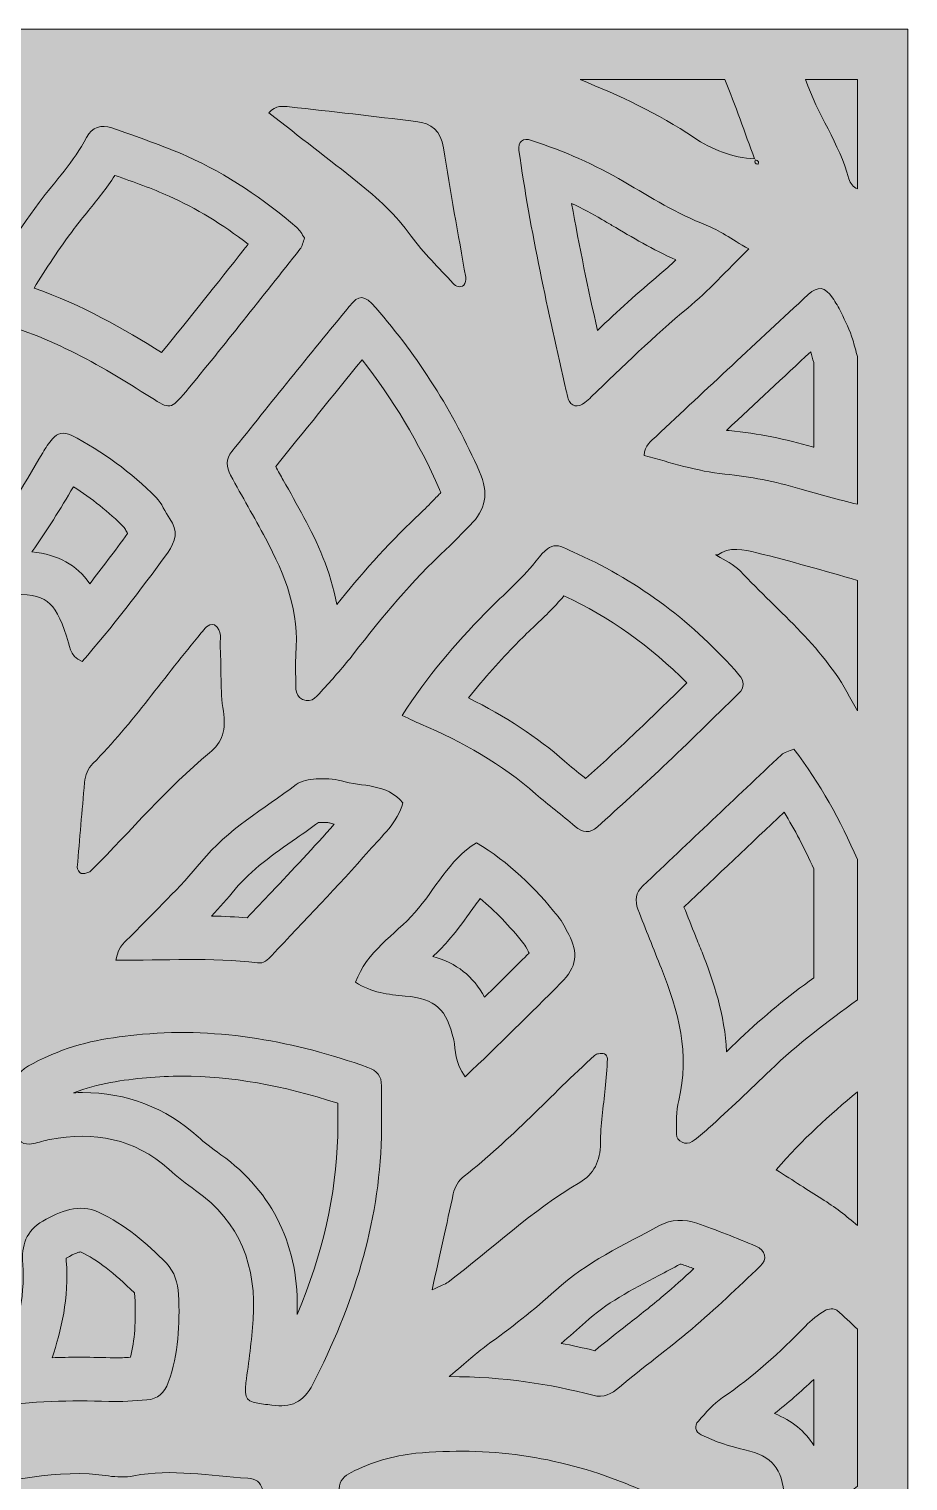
# Model space of a CAD drawing. Extents: x 140 to 2861, y -2860 to -140.
# Drawn here: x 2539 to 2861, y -671 to -140 of the extents above; entities that cross this region are included whole.
import ezdxf

# ---------------------------------------------------------------- set-up
doc = ezdxf.new("R2010")
doc.units = 0
doc.header["$MEASUREMENT"] = 0
doc.layers.add('Layer 1', color=7, linetype='Continuous')

# ---------------------------------------------------------------- blocks, each defined once
blk = doc.blocks.new('block 3')
at = {"layer": 'Layer 1', "lineweight": 0}
blk.add_lwpolyline([(140.32, -139.6), (140.32, -2859.85), (2860.58, -2859.85), (2860.58, -139.6), (140.32, -139.6)], dxfattribs=at)
for points, knots in [([(2590.07, -200.81), (2599.99, -205.22), (2609.52, -211), (2619, -218.38), (2618.52, -218.99), (2618.03, -219.6), (2617.55, -220.21), (2607.68, -232.67), (2597.5, -245.51), (2587.26, -258), (2573.53, -249.4), (2558.02, -240.5), (2540.59, -234.45), (2544.89, -227.32), (2549.76, -220.11), (2555.29, -212.67), (2556.91, -210.49), (2558.68, -208.31), (2560.55, -206), (2563.68, -202.15), (2567.09, -197.93), (2570.2, -193.17), (2577.13, -195.6), (2583.73, -197.99), (2590.07, -200.81)], [0, 0, 0, 0, 1, 1, 1, 2, 2, 2, 3, 3, 3, 4, 4, 4, 5, 5, 5, 6, 6, 6, 7, 7, 7, 8, 8, 8, 8]), ([(2769.73, -229.4), (2761.75, -236), (2754.19, -242.98), (2746.87, -249.94), (2743.55, -234.96), (2740.21, -219.24), (2737.41, -203.41), (2741.26, -205.25), (2744.97, -207.22), (2748.53, -209.31), (2749.75, -210.03), (2750.97, -210.75), (2752.2, -211.48), (2759.6, -215.87), (2767.2, -220.38), (2775.61, -224.13), (2773.65, -226.01), (2771.71, -227.77), (2769.73, -229.4)], [0, 0, 0, 0, 1, 1, 1, 2, 2, 2, 3, 3, 3, 4, 4, 4, 5, 5, 5, 6, 6, 6, 6]), ([(2794.12, -286.52), (2804.79, -276.55), (2815.01, -267.02), (2824.98, -257.76), (2825.35, -259.07), (2825.71, -260.39), (2826.08, -261.7), (2826.08, -261.7), (2826.08, -292.73), (2826.08, -292.73), (2825.91, -292.68), (2825.74, -292.63), (2825.57, -292.58), (2815.97, -289.69), (2805.72, -287.69), (2795.12, -286.63), (2794.79, -286.6), (2794.45, -286.56), (2794.12, -286.52)], [0, 0, 0, 0, 1, 1, 1, 2, 2, 2, 3, 3, 3, 4, 4, 4, 5, 5, 5, 6, 6, 6, 6]), ([(2688.94, -309.94), (2687.87, -311), (2686.82, -312.08), (2685.77, -313.16), (2683.96, -315.01), (2682.26, -316.76), (2680.56, -318.34), (2669.52, -328.61), (2659.83, -339.84), (2651.45, -350.28), (2649.19, -338), (2644.14, -327.22), (2639.42, -318.45), (2636.92, -313.81), (2634.33, -309.2), (2631.83, -304.73), (2630.91, -303.09), (2629.98, -301.44), (2629.06, -299.79), (2639.31, -287.08), (2649.99, -273.85), (2660.7, -260.69), (2671.96, -275.01), (2681.48, -290.92), (2689.06, -308.13), (2689.28, -308.64), (2689.42, -309.04), (2689.51, -309.32), (2689.37, -309.48), (2689.19, -309.69), (2688.94, -309.94)], [0, 0, 0, 0, 1, 1, 1, 2, 2, 2, 3, 3, 3, 4, 4, 4, 5, 5, 5, 6, 6, 6, 7, 7, 7, 8, 8, 8, 9, 9, 9, 10, 10, 10, 10]), ([(2560.98, -342.67), (2556.06, -335.59), (2549.65, -332.15), (2539.78, -330.94), (2545.32, -323.26), (2550.22, -315.3), (2555.01, -307.17), (2561.67, -311.38), (2567.9, -316.38), (2573.62, -322.08), (2573.84, -322.44), (2574.19, -323.08), (2574.47, -323.58), (2574.59, -323.8), (2574.71, -324.03), (2574.85, -324.26), (2570, -330.94), (2565.42, -337.02), (2560.98, -342.67)], [0, 0, 0, 0, 1, 1, 1, 2, 2, 2, 3, 3, 3, 4, 4, 4, 5, 5, 5, 6, 6, 6, 6]), ([(2723.31, -358.68), (2727.08, -355.12), (2730.97, -351.44), (2734.61, -347.09), (2751.25, -354.84), (2766.34, -365.54), (2779.62, -378.97), (2773.09, -385.38), (2766.45, -391.84), (2759.84, -398.1), (2754.2, -403.44), (2748.29, -408.79), (2742.55, -413.99), (2742.35, -413.83), (2742.16, -413.67), (2741.96, -413.51), (2739.45, -411.5), (2737.09, -409.6), (2734.87, -407.66), (2724.78, -398.81), (2713.18, -391.17), (2699.62, -384.47), (2705.47, -377.1), (2711.43, -370.63), (2717.19, -364.63), (2719.07, -362.68), (2721.13, -360.73), (2723.31, -358.68)], [0, 0, 0, 0, 1, 1, 1, 2, 2, 2, 3, 3, 3, 4, 4, 4, 5, 5, 5, 6, 6, 6, 7, 7, 7, 8, 8, 8, 9, 9, 9, 9]), ([(2644.69, -430.13), (2644.78, -430.12), (2644.88, -430.12), (2644.99, -430.11), (2645.57, -430.07), (2646.12, -430.05), (2646.61, -430.05), (2647.99, -430.05), (2648.6, -430.2), (2648.71, -430.23), (2649.31, -430.4), (2649.9, -430.56), (2650.49, -430.7), (2643.12, -439.11), (2635.2, -447.46), (2627.53, -455.55), (2624.6, -458.64), (2621.59, -461.81), (2618.6, -465), (2614.59, -464.65), (2610.34, -464.42), (2605.59, -464.32), (2608.53, -461.18), (2611.43, -457.94), (2614.23, -454.52), (2620.04, -447.43), (2628.15, -441.77), (2636.73, -435.77), (2639.34, -433.95), (2642.02, -432.08), (2644.69, -430.13)], [0, 0, 0, 0, 1, 1, 1, 2, 2, 2, 3, 3, 3, 4, 4, 4, 5, 5, 5, 6, 6, 6, 7, 7, 7, 8, 8, 8, 9, 9, 9, 10, 10, 10, 10]), ([(2826.08, -486.9), (2816.92, -493.74), (2807.65, -500.94), (2799.05, -509.31), (2797.45, -510.87), (2795.82, -512.43), (2794.19, -513.99), (2793.49, -500.58), (2789.46, -488.37), (2785.17, -477.61), (2784.37, -475.61), (2783.57, -473.61), (2782.77, -471.62), (2781.38, -468.14), (2779.95, -464.58), (2778.56, -461.03), (2790.62, -449.59), (2802.95, -437.91), (2815.24, -426.32), (2819.09, -432.65), (2822.68, -439.53), (2826.08, -447.05), (2826.08, -447.05), (2826.08, -486.9), (2826.08, -486.9)], [0, 0, 0, 0, 1, 1, 1, 2, 2, 2, 3, 3, 3, 4, 4, 4, 5, 5, 5, 6, 6, 6, 7, 7, 7, 8, 8, 8, 8]), ([(2715.41, -484.25), (2712.17, -487.47), (2708.88, -490.74), (2705.53, -494.04), (2701.42, -486.34), (2695.25, -481.51), (2686.58, -479.16), (2688.39, -477.46), (2690.21, -475.66), (2691.99, -473.65), (2695.06, -470.2), (2697.57, -466.69), (2700, -463.3), (2701.36, -461.41), (2702.64, -459.61), (2703.93, -457.97), (2709.38, -462.43), (2714.62, -467.84), (2719.98, -474.49), (2720.3, -474.9), (2720.98, -476.22), (2721.49, -477.18), (2721.61, -477.41), (2721.73, -477.64), (2721.85, -477.87), (2719.7, -479.99), (2717.56, -482.12), (2715.41, -484.25)], [0, 0, 0, 0, 1, 1, 1, 2, 2, 2, 3, 3, 3, 4, 4, 4, 5, 5, 5, 6, 6, 6, 7, 7, 7, 8, 8, 8, 9, 9, 9, 9]), ([(2636.93, -610.26), (2637.84, -585.6), (2628.22, -565.4), (2609, -551.73), (2605.52, -549.25), (2602.87, -547.17), (2600.67, -545.18), (2588.75, -534.43), (2574.52, -528.97), (2558.36, -528.97), (2557.28, -528.97), (2556.18, -529), (2555.08, -529.05), (2563.8, -525.55), (2573.4, -524.3), (2581.73, -523.56), (2586.03, -523.17), (2590.42, -522.97), (2594.79, -522.97), (2612.77, -522.97), (2631.47, -526.22), (2651.8, -532.89), (2651.8, -535.13), (2651.8, -544.94), (2651.8, -544.94), (2651.17, -566.43), (2646.28, -587.95), (2636.93, -610.26)], [0, 0, 0, 0, 1, 1, 1, 2, 2, 2, 3, 3, 3, 4, 4, 4, 5, 5, 5, 6, 6, 6, 7, 7, 7, 8, 8, 8, 9, 9, 9, 9]), ([(2552.38, -590.54), (2552.35, -590.15), (2552.34, -589.83), (2552.34, -589.57), (2555.78, -587.66), (2557.1, -587.33), (2557.56, -587.3), (2557.58, -587.3), (2557.59, -587.31), (2557.61, -587.32), (2563.82, -590.23), (2569.91, -594.87), (2577.31, -602.32), (2577.38, -602.57), (2577.48, -603.03), (2577.51, -603.68), (2577.96, -612.74), (2577.44, -619.77), (2575.84, -625.87), (2573.91, -625.99), (2572.02, -626.07), (2570.17, -626.07), (2569.58, -626.07), (2568.99, -626.06), (2568.4, -626.04), (2564.24, -625.92), (2560.52, -625.85), (2557.02, -625.85), (2553.62, -625.85), (2550.35, -625.91), (2547.18, -626.03), (2550.51, -616.41), (2553.45, -604.09), (2552.38, -590.54)], [0, 0, 0, 0, 1, 1, 1, 2, 2, 2, 3, 3, 3, 4, 4, 4, 5, 5, 5, 6, 6, 6, 7, 7, 7, 8, 8, 8, 9, 9, 9, 10, 10, 10, 11, 11, 11, 11]), ([(2757.87, -613.92), (2753.95, -616.98), (2749.9, -620.14), (2745.92, -623.45), (2741.73, -622.43), (2737.64, -621.54), (2733.59, -620.77), (2736.6, -618.29), (2739.58, -615.71), (2742.48, -613.02), (2749.87, -606.18), (2759.34, -601.19), (2769.38, -595.92), (2771.93, -594.58), (2774.56, -593.19), (2777.18, -591.77), (2777.29, -591.77), (2777.58, -591.8), (2778.05, -591.95), (2779.41, -592.42), (2780.8, -592.91), (2782.19, -593.41), (2778.49, -596.82), (2774.76, -600.16), (2771, -603.37), (2766.81, -606.94), (2762.47, -610.33), (2757.87, -613.92)], [0, 0, 0, 0, 1, 1, 1, 2, 2, 2, 3, 3, 3, 4, 4, 4, 5, 5, 5, 6, 6, 6, 7, 7, 7, 8, 8, 8, 9, 9, 9, 9]), ([(2811.75, -646.46), (2816.5, -642.69), (2821.26, -638.54), (2826.08, -633.97), (2826.08, -633.97), (2826.08, -658.13), (2826.08, -658.13), (2822.84, -652.88), (2818.13, -649.07), (2811.75, -646.46)], [0, 0, 0, 0, 1, 1, 1, 2, 2, 2, 3, 3, 3, 3])]:
    blk.add_open_spline(points, degree=3, knots=knots, dxfattribs=at)
blk = doc.blocks.new('block 5')
at = {"layer": 'Layer 1', "lineweight": 0}
blk.add_lwpolyline([(140.32, -139.6), (140.32, -2859.85), (2860.58, -2859.85), (2860.58, -139.6), (140.32, -139.6)], dxfattribs=at)
for points, knots in [([(2793.58, -158.1), (2797.39, -167.7), (2800.83, -177.45), (2804.44, -187.14), (2796.24, -186.64), (2788.82, -183.81), (2782.04, -179.24), (2769.05, -170.48), (2755, -163.97), (2740.58, -158.1), (2740.58, -158.1), (2793.58, -158.1), (2793.58, -158.1)], [0, 0, 0, 0, 1, 1, 1, 2, 2, 2, 3, 3, 3, 4, 4, 4, 4]), ([(2842.08, -198.1), (2840.59, -197.36), (2839.41, -196.21), (2838.93, -194.43), (2835.49, -181.52), (2827.34, -170.73), (2823.06, -158.1), (2823.06, -158.1), (2842.08, -158.1), (2842.08, -158.1), (2842.08, -158.1), (2842.08, -198.1), (2842.08, -198.1)], [0, 0, 0, 0, 1, 1, 1, 2, 2, 2, 3, 3, 3, 4, 4, 4, 4]), ([(2634.17, -168.1), (2649.6, -169.77), (2665.01, -171.57), (2680.41, -173.45), (2686.06, -174.15), (2689.57, -176.74), (2690.52, -183.13), (2692.88, -198.97), (2695.94, -214.7), (2698.64, -230.48), (2698.8, -231.4), (2698.54, -232.79), (2697.92, -233.35), (2696.63, -234.52), (2695.08, -233.88), (2694.04, -232.74), (2688.83, -227.02), (2683.16, -221.61), (2678.66, -215.37), (2673.11, -207.69), (2666.36, -201.41), (2659.05, -195.62), (2648.51, -187.28), (2637.85, -179.08), (2626.6, -170.33), (2629.06, -167.3), (2631.81, -167.85), (2634.17, -168.1)], [0, 0, 0, 0, 1, 1, 1, 2, 2, 2, 3, 3, 3, 4, 4, 4, 5, 5, 5, 6, 6, 6, 7, 7, 7, 8, 8, 8, 9, 9, 9, 9]), ([(2559.79, -179.3), (2561.79, -175.41), (2565.28, -174.5), (2569.02, -175.81), (2578.28, -179.05), (2587.62, -182.21), (2596.58, -186.19), (2611.31, -192.74), (2624.59, -201.73), (2636.78, -212.28), (2637.89, -213.24), (2638.61, -214.67), (2639.65, -216.06), (2639.07, -217.53), (2638.82, -219.14), (2637.94, -220.24), (2624.09, -237.68), (2610.34, -255.2), (2596.16, -272.37), (2590.66, -279.03), (2590.11, -278.76), (2583.47, -274.53), (2564.19, -262.24), (2544.54, -250.84), (2521.91, -245.7), (2518.98, -245.04), (2517.72, -242.81), (2519.26, -239.84), (2525.92, -226.93), (2533.79, -214.77), (2542.45, -203.13), (2548.31, -195.24), (2555.25, -188.15), (2559.79, -179.3)], [0, 0, 0, 0, 1, 1, 1, 2, 2, 2, 3, 3, 3, 4, 4, 4, 5, 5, 5, 6, 6, 6, 7, 7, 7, 8, 8, 8, 9, 9, 9, 10, 10, 10, 11, 11, 11, 11]), ([(2722.77, -180.36), (2734.58, -184.25), (2745.94, -189.22), (2756.64, -195.52), (2766.42, -201.27), (2776, -207.28), (2786.68, -211.4), (2791.42, -213.23), (2795.66, -216.35), (2802.28, -220.1), (2794, -228.19), (2787.43, -235.53), (2779.93, -241.73), (2767.56, -251.97), (2756.17, -263.2), (2744.62, -274.28), (2743.87, -275), (2743.1, -275.69), (2742.3, -276.34), (2739.79, -278.36), (2737.11, -277.8), (2736.2, -275.07), (2735.88, -274.09), (2735.68, -273.07), (2735.45, -272.06), (2728.84, -242.89), (2722.28, -213.7), (2718.13, -184.04), (2717.68, -180.83), (2719.57, -179.31), (2722.77, -180.36)], [0, 0, 0, 0, 1, 1, 1, 2, 2, 2, 3, 3, 3, 4, 4, 4, 5, 5, 5, 6, 6, 6, 7, 7, 7, 8, 8, 8, 9, 9, 9, 10, 10, 10, 10]), ([(2804.71, -187.51), (2805.11, -187.68), (2805.53, -187.82), (2805.82, -188.1), (2805.96, -188.24), (2805.7, -189.06), (2805.64, -189.06), (2804.57, -189.03), (2804.27, -188.49), (2804.71, -187.51)], [0, 0, 0, 0, 1, 1, 1, 2, 2, 2, 3, 3, 3, 3]), ([(2842.08, -313.58), (2835.01, -311.81), (2827.94, -310), (2820.97, -307.9), (2811.97, -305.2), (2802.84, -303.48), (2793.53, -302.55), (2783.3, -301.53), (2773.67, -298.25), (2764.01, -295.75), (2764.09, -291.89), (2766.51, -290.45), (2768.33, -288.75), (2786.86, -271.38), (2805.44, -254.05), (2824.06, -236.78), (2827.59, -233.51), (2830.19, -233.96), (2832.94, -238), (2834.11, -239.7), (2835.21, -241.48), (2836.09, -243.34), (2837.64, -246.62), (2839.38, -249.88), (2840.36, -253.34), (2840.94, -255.4), (2841.5, -257.46), (2842.08, -259.52), (2842.08, -259.52), (2842.08, -313.58), (2842.08, -313.58)], [0, 0, 0, 0, 1, 1, 1, 2, 2, 2, 3, 3, 3, 4, 4, 4, 5, 5, 5, 6, 6, 6, 7, 7, 7, 8, 8, 8, 9, 9, 9, 10, 10, 10, 10]), ([(2700.24, -321.26), (2697.31, -324.19), (2694.49, -327.23), (2691.46, -330.05), (2678.93, -341.71), (2668.07, -354.84), (2657.6, -368.33), (2654.11, -372.82), (2650.3, -377.06), (2646.5, -381.29), (2644.51, -383.5), (2642.5, -386.69), (2638.92, -385), (2635.45, -383.37), (2636.74, -379.6), (2636.45, -376.69), (2636.2, -374.13), (2636.4, -371.52), (2636.4, -368.57), (2637.98, -353.28), (2632.53, -339.41), (2625.33, -326.04), (2621.17, -318.3), (2616.77, -310.69), (2612.54, -302.98), (2610.92, -300.04), (2610.78, -296.97), (2612.97, -294.27), (2627.25, -276.55), (2641.54, -258.84), (2655.93, -241.21), (2659.68, -236.63), (2661.47, -236.83), (2665.71, -241.68), (2681.48, -259.71), (2694.02, -279.72), (2703.7, -301.67), (2707.17, -309.56), (2705.97, -315.54), (2700.24, -321.26)], [0, 0, 0, 0, 1, 1, 1, 2, 2, 2, 3, 3, 3, 4, 4, 4, 5, 5, 5, 6, 6, 6, 7, 7, 7, 8, 8, 8, 9, 9, 9, 10, 10, 10, 11, 11, 11, 12, 12, 12, 13, 13, 13, 13]), ([(2589.4, -331.44), (2579.49, -345.18), (2569.21, -358.56), (2558.16, -371.15), (2553.34, -369.05), (2553.62, -365.01), (2552.51, -361.85), (2547.84, -348.49), (2545.33, -346.64), (2531.4, -346.41), (2525.34, -346.31), (2519.04, -347.14), (2513.68, -343.31), (2513.94, -337.86), (2517, -333.93), (2519.76, -330.64), (2529.11, -319.51), (2536.5, -307.19), (2543.76, -294.72), (2544.8, -292.94), (2545.98, -291.21), (2547.31, -289.65), (2549.18, -287.47), (2551.49, -286.91), (2554.18, -288.29), (2565.78, -294.24), (2576.12, -301.91), (2585.28, -311.12), (2587.4, -313.25), (2588.53, -316.35), (2590.28, -318.89), (2593.36, -323.36), (2592.62, -326.99), (2589.4, -331.44)], [0, 0, 0, 0, 1, 1, 1, 2, 2, 2, 3, 3, 3, 4, 4, 4, 5, 5, 5, 6, 6, 6, 7, 7, 7, 8, 8, 8, 9, 9, 9, 10, 10, 10, 11, 11, 11, 11]), ([(2723.05, -335.94), (2730.73, -326.37), (2730.89, -327.83), (2739.65, -331.8), (2762.53, -342.15), (2782.14, -357.08), (2798.69, -376), (2800.77, -378.37), (2800.74, -380.66), (2798.63, -382.73), (2789.42, -391.78), (2780.22, -400.84), (2770.84, -409.72), (2762.97, -417.17), (2754.88, -424.39), (2746.86, -431.68), (2744.11, -434.17), (2741.48, -433.92), (2738.67, -431.51), (2733.97, -427.47), (2728.98, -423.77), (2724.32, -419.69), (2711.76, -408.67), (2697.46, -400.57), (2682.17, -394.07), (2680.33, -393.28), (2678.54, -392.37), (2675.37, -390.88), (2684.75, -376.25), (2694.96, -364.69), (2705.65, -353.55), (2711.36, -347.59), (2717.92, -342.35), (2723.05, -335.94)], [0, 0, 0, 0, 1, 1, 1, 2, 2, 2, 3, 3, 3, 4, 4, 4, 5, 5, 5, 6, 6, 6, 7, 7, 7, 8, 8, 8, 9, 9, 9, 10, 10, 10, 11, 11, 11, 11]), ([(2842.08, -389.24), (2841.4, -388.12), (2840.74, -386.99), (2840.16, -385.82), (2830.41, -366.42), (2813.49, -353.27), (2799.09, -337.95), (2796.84, -335.56), (2793.55, -334.16), (2790.65, -332.39), (2795.2, -328.82), (2800.5, -330.16), (2805.22, -331.33), (2817.58, -334.4), (2829.85, -337.89), (2842.08, -341.48), (2842.08, -341.48), (2842.08, -389.24), (2842.08, -389.24)], [0, 0, 0, 0, 1, 1, 1, 2, 2, 2, 3, 3, 3, 4, 4, 4, 5, 5, 5, 6, 6, 6, 6]), ([(2790.08, -332.05), (2790.08, -332.05), (2790.83, -332.04), (2790.83, -332.04), (2790.83, -332.04), (2790.59, -332.36), (2790.59, -332.36), (2790.42, -332.25), (2790.24, -332.15), (2790.08, -332.05)], [0, 0, 0, 0, 1, 1, 1, 2, 2, 2, 3, 3, 3, 3]), ([(2608.74, -366.11), (2609.27, -373.85), (2608.62, -381.76), (2609.91, -389.35), (2611.01, -395.84), (2609.54, -400.79), (2604.85, -404.63), (2589.14, -417.48), (2576.22, -433.1), (2561.85, -447.27), (2561.48, -447.64), (2561.14, -448.16), (2560.7, -448.29), (2559.75, -448.58), (2558.61, -449.02), (2557.8, -448.71), (2557.13, -448.46), (2556.37, -447.2), (2556.43, -446.44), (2557.23, -436.11), (2558.19, -425.79), (2559.07, -415.47), (2559.29, -412.76), (2560.32, -410.39), (2562.16, -408.51), (2576.7, -393.66), (2588.49, -376.55), (2601.82, -360.7), (2603.04, -359.25), (2604.07, -357.19), (2606.67, -357.68), (2609.79, -359.84), (2608.55, -363.26), (2608.74, -366.11)], [0, 0, 0, 0, 1, 1, 1, 2, 2, 2, 3, 3, 3, 4, 4, 4, 5, 5, 5, 6, 6, 6, 7, 7, 7, 8, 8, 8, 9, 9, 9, 10, 10, 10, 11, 11, 11, 11]), ([(2842.08, -494.95), (2831.09, -503.09), (2820.06, -511.19), (2810.21, -520.78), (2802.79, -528), (2795.17, -535.01), (2787.58, -542.05), (2785.69, -543.81), (2783.65, -545.43), (2781.54, -546.93), (2779.38, -548.47), (2775.75, -546.8), (2775.8, -544.23), (2775.87, -540.1), (2775.67, -535.83), (2776.63, -531.88), (2780.8, -514.87), (2776.51, -499.1), (2770.3, -483.53), (2767.43, -476.32), (2764.49, -469.13), (2761.72, -461.87), (2760.54, -458.76), (2760.9, -455.73), (2763.45, -453.31), (2780.36, -437.27), (2797.27, -421.23), (2814.26, -405.27), (2815.29, -404.3), (2816.97, -404.02), (2818.8, -403.21), (2828.43, -415.77), (2835.88, -429.4), (2842.08, -443.66), (2842.08, -443.66), (2842.08, -494.95), (2842.08, -494.95)], [0, 0, 0, 0, 1, 1, 1, 2, 2, 2, 3, 3, 3, 4, 4, 4, 5, 5, 5, 6, 6, 6, 7, 7, 7, 8, 8, 8, 9, 9, 9, 10, 10, 10, 11, 11, 11, 12, 12, 12, 12]), ([(2663.31, -440.34), (2651.84, -453.52), (2639.54, -465.97), (2627.63, -478.76), (2626.16, -480.34), (2624.64, -481.77), (2622.42, -481.49), (2605.46, -479.36), (2588.41, -480.64), (2570.59, -480.51), (2571.33, -475.05), (2574.29, -473.5), (2576.34, -471.37), (2584.92, -462.45), (2593.96, -454.01), (2601.85, -444.38), (2611.42, -432.69), (2624.62, -425.12), (2636.59, -416.23), (2638.5, -414.8), (2641.4, -414.32), (2643.89, -414.15), (2646.94, -413.94), (2650.19, -414.02), (2653.1, -414.85), (2660.77, -417.04), (2669.73, -415.72), (2675.63, -422.86), (2673.66, -430.17), (2667.93, -435.03), (2663.31, -440.34)], [0, 0, 0, 0, 1, 1, 1, 2, 2, 2, 3, 3, 3, 4, 4, 4, 5, 5, 5, 6, 6, 6, 7, 7, 7, 8, 8, 8, 9, 9, 9, 10, 10, 10, 10]), ([(2658.29, -488.59), (2662.27, -477.3), (2672.68, -471.3), (2680.03, -463.03), (2687.49, -454.64), (2692.38, -443.82), (2702.54, -437.48), (2714.48, -444.62), (2723.99, -453.96), (2732.44, -464.45), (2734.04, -466.43), (2735.15, -468.82), (2736.36, -471.09), (2739.91, -477.71), (2739.38, -483.02), (2733.51, -488.83), (2722.18, -500.05), (2710.95, -511.35), (2698.48, -523.14), (2694.42, -517.88), (2695.14, -513.54), (2694.24, -509.61), (2691.69, -498.54), (2687.69, -494.57), (2676.52, -493.63), (2670.24, -493.1), (2664.21, -492.35), (2658.29, -488.59)], [0, 0, 0, 0, 1, 1, 1, 2, 2, 2, 3, 3, 3, 4, 4, 4, 5, 5, 5, 6, 6, 6, 7, 7, 7, 8, 8, 8, 9, 9, 9, 9]), ([(2642.69, -635.66), (2639.2, -642.42), (2634.6, -644.48), (2627.7, -643.36), (2626.67, -643.19), (2625.63, -643.16), (2624.6, -643.03), (2618.38, -642.26), (2617.47, -641.07), (2618.19, -635.24), (2619.14, -627.52), (2620.28, -619.82), (2620.82, -612.07), (2622.16, -592.64), (2616.08, -576.4), (2599.73, -564.76), (2596.35, -562.36), (2593.02, -559.83), (2589.95, -557.06), (2577.34, -545.68), (2562.57, -543.12), (2546.39, -546.15), (2544.36, -546.53), (2542.39, -547.26), (2540.35, -547.62), (2536.35, -548.34), (2534.83, -547.14), (2534.19, -542.88), (2533.96, -541.35), (2533.92, -539.78), (2533.75, -538.24), (2531.95, -522.6), (2532.44, -521.5), (2547.04, -515.08), (2557.59, -510.43), (2568.9, -508.64), (2580.3, -507.62), (2608.74, -505.07), (2636.06, -510.28), (2662.78, -519.72), (2666.22, -520.94), (2667.82, -522.95), (2667.81, -526.49), (2667.79, -532.71), (2667.8, -538.93), (2667.8, -545.16), (2666.9, -577.4), (2657.38, -607.19), (2642.69, -635.66)], [0, 0, 0, 0, 1, 1, 1, 2, 2, 2, 3, 3, 3, 4, 4, 4, 5, 5, 5, 6, 6, 6, 7, 7, 7, 8, 8, 8, 9, 9, 9, 10, 10, 10, 11, 11, 11, 12, 12, 12, 13, 13, 13, 14, 14, 14, 15, 15, 15, 16, 16, 16, 16]), ([(2749.71, -527.45), (2749.11, -534.14), (2747.93, -540.83), (2747.96, -547.52), (2747.99, -553.96), (2745.52, -558.86), (2740.39, -561.89), (2722.89, -572.19), (2708.28, -586.21), (2692.2, -598.33), (2691.01, -599.23), (2689.47, -599.67), (2686.33, -601.15), (2689.21, -588.17), (2691.66, -577.12), (2694.1, -566.07), (2694.68, -563.46), (2695.95, -561.21), (2698.05, -559.57), (2715.21, -546.16), (2729.77, -529.94), (2745.86, -515.37), (2746.22, -515.04), (2746.74, -514.8), (2747.23, -514.72), (2748.83, -514.46), (2750.54, -514.65), (2750.51, -516.64), (2750.45, -520.25), (2750.04, -523.85), (2749.71, -527.45)], [0, 0, 0, 0, 1, 1, 1, 2, 2, 2, 3, 3, 3, 4, 4, 4, 5, 5, 5, 6, 6, 6, 7, 7, 7, 8, 8, 8, 9, 9, 9, 10, 10, 10, 10]), ([(2842.08, -577.63), (2838.01, -574.1), (2833.72, -570.81), (2829.09, -567.88), (2823.9, -564.61), (2818.73, -561.3), (2812.29, -557.2), (2822.08, -545.99), (2831.95, -537.04), (2842.08, -528.72), (2842.08, -528.72), (2842.08, -577.63), (2842.08, -577.63)], [0, 0, 0, 0, 1, 1, 1, 2, 2, 2, 3, 3, 3, 4, 4, 4, 4]), ([(2536.43, -591.8), (2535.9, -584.99), (2537.65, -579.52), (2543.8, -576.02), (2550.25, -572.35), (2556.99, -569.36), (2564.41, -572.84), (2573.89, -577.29), (2581.79, -584.07), (2589.07, -591.46), (2592.01, -594.44), (2593.29, -598.73), (2593.49, -602.9), (2594.03, -613.8), (2593.49, -624.61), (2589.73, -635.08), (2588.31, -639.02), (2585.84, -641.15), (2581.88, -641.47), (2577.24, -641.84), (2572.56, -642.18), (2567.91, -642.04), (2553.97, -641.61), (2540.07, -641.78), (2524.9, -644.28), (2524.75, -637.36), (2527.31, -632.77), (2529.27, -628.06), (2534.1, -616.43), (2537.44, -604.51), (2536.43, -591.8)], [0, 0, 0, 0, 1, 1, 1, 2, 2, 2, 3, 3, 3, 4, 4, 4, 5, 5, 5, 6, 6, 6, 7, 7, 7, 8, 8, 8, 9, 9, 9, 10, 10, 10, 10]), ([(2754.91, -636.79), (2751.9, -639.33), (2749.28, -640.82), (2745.24, -639.78), (2729.23, -635.66), (2712.97, -632.97), (2692.6, -632.94), (2699.21, -627.41), (2702.56, -624.29), (2706.22, -621.6), (2714.97, -615.18), (2723.61, -608.7), (2731.6, -601.29), (2742.69, -591.01), (2756.51, -584.82), (2769.63, -577.66), (2773.91, -575.33), (2778.73, -575.28), (2783.23, -576.82), (2790.54, -579.32), (2797.75, -582.15), (2804.86, -585.19), (2808.54, -586.76), (2809.22, -589.96), (2806.48, -592.56), (2798.25, -600.37), (2790, -608.19), (2781.38, -615.55), (2772.77, -622.88), (2763.56, -629.5), (2754.91, -636.79)], [0, 0, 0, 0, 1, 1, 1, 2, 2, 2, 3, 3, 3, 4, 4, 4, 5, 5, 5, 6, 6, 6, 7, 7, 7, 8, 8, 8, 9, 9, 9, 10, 10, 10, 10]), ([(2842.08, -673.07), (2835.48, -678.12), (2828.93, -683.23), (2822.3, -688.23), (2821.14, -689.11), (2819.6, -689.47), (2818.34, -690.02), (2817.42, -689.1), (2816.26, -688.48), (2816.17, -687.74), (2815.76, -684.17), (2815.75, -680.56), (2815.39, -676.97), (2814.34, -666.37), (2811.13, -662.21), (2800.89, -659.76), (2795.32, -658.43), (2789.94, -656.84), (2784.87, -654.25), (2782.62, -653.1), (2782.24, -650.98), (2783.82, -649.22), (2786.57, -646.16), (2789.34, -642.94), (2792.7, -640.65), (2803.81, -633.05), (2813.7, -624.12), (2823.02, -614.47), (2825.14, -612.26), (2827.63, -610.32), (2830.23, -608.71), (2831.3, -608.05), (2833.64, -607.94), (2834.48, -608.66), (2837.11, -610.9), (2839.65, -613.21), (2842.08, -615.61), (2842.08, -615.61), (2842.08, -673.07), (2842.08, -673.07)], [0, 0, 0, 0, 1, 1, 1, 2, 2, 2, 3, 3, 3, 4, 4, 4, 5, 5, 5, 6, 6, 6, 7, 7, 7, 8, 8, 8, 9, 9, 9, 10, 10, 10, 11, 11, 11, 12, 12, 12, 13, 13, 13, 13]), ([(2736.05, -802.22), (2734.61, -801.7), (2732.99, -801.67), (2731.47, -801.35), (2721.66, -799.25), (2721.44, -798.75), (2724.11, -789.14), (2725.9, -782.65), (2727.68, -776.12), (2728.95, -769.51), (2732.5, -751.13), (2729.41, -734.47), (2715.58, -720.79), (2710.41, -715.68), (2705.46, -710.35), (2700.16, -705.39), (2690.51, -696.36), (2678.92, -692.87), (2665.84, -693.96), (2661.79, -694.3), (2657.73, -695.76), (2652.8, -693.57), (2652.63, -687.31), (2652.37, -680.67), (2652.31, -674.02), (2652.28, -671.1), (2654.34, -669.19), (2656.66, -668.04), (2664.14, -664.35), (2671.96, -661.82), (2680.38, -661.03), (2706.7, -658.54), (2732.12, -662.05), (2756.66, -671.86), (2761.96, -673.98), (2767.19, -676.26), (2772.38, -678.61), (2788.11, -685.75), (2788.24, -685.8), (2785.94, -702.21), (2780.93, -737.94), (2766.26, -769.61), (2745.19, -798.58), (2742.8, -801.86), (2740.25, -803.74), (2736.05, -802.22)], [0, 0, 0, 0, 1, 1, 1, 2, 2, 2, 3, 3, 3, 4, 4, 4, 5, 5, 5, 6, 6, 6, 7, 7, 7, 8, 8, 8, 9, 9, 9, 10, 10, 10, 11, 11, 11, 12, 12, 12, 13, 13, 13, 14, 14, 14, 15, 15, 15, 15]), ([(2567.8, -669.3), (2570.83, -669.76), (2574.09, -669.86), (2577.07, -669.27), (2591.09, -666.51), (2604.93, -669.42), (2618.84, -670.15), (2621.66, -670.3), (2623.61, -671.54), (2624.3, -674.57), (2625.21, -678.62), (2626.19, -682.59), (2625.76, -686.83), (2624.05, -703.3), (2622.49, -719.78), (2620.84, -736.26), (2619.39, -750.76), (2611.29, -762.42), (2603.75, -774.07), (2591.91, -792.37), (2591.57, -792.15), (2569.61, -795.9), (2567.62, -796.24), (2565.64, -796.55), (2563.72, -796.86), (2561.17, -792.14), (2561.83, -787.4), (2561.55, -782.87), (2560.54, -766.83), (2557.9, -751.06), (2554.84, -735.31), (2553.06, -726.18), (2548.71, -720.65), (2539.15, -718.6), (2523.67, -715.28), (2511.07, -705.75), (2497.85, -697.7), (2496.12, -696.64), (2495.14, -694.4), (2496.4, -692.25), (2499.01, -687.8), (2501.71, -683.38), (2504.53, -679.06), (2506.36, -676.26), (2509.43, -675.2), (2512.49, -674.68), (2530.79, -671.56), (2548.89, -666.42), (2567.8, -669.3)], [0, 0, 0, 0, 1, 1, 1, 2, 2, 2, 3, 3, 3, 4, 4, 4, 5, 5, 5, 6, 6, 6, 7, 7, 7, 8, 8, 8, 9, 9, 9, 10, 10, 10, 11, 11, 11, 12, 12, 12, 13, 13, 13, 14, 14, 14, 15, 15, 15, 16, 16, 16, 16])]:
    blk.add_open_spline(points, degree=3, knots=knots, dxfattribs=at)
blk = doc.blocks.new('block 4')
at = {"layer": 'Layer 1'}
blk.add_blockref('block 5', (0, 0), dxfattribs=at)
blk = doc.blocks.new('block 2')
at = {"layer": 'Layer 1', "true_color": 0xf9a21a}
h = blk.add_hatch(color=40, dxfattribs=at)
h.dxf.hatch_style = 2
h.paths.add_polyline_path([(2860.58, -139.6), (2860.58, -2859.85), (140.32, -2859.85), (140.32, -139.6)])
at = {"layer": 'Layer 1', "lineweight": 0}
blk.add_lwpolyline([(2860.58, -139.6), (2860.58, -2859.85), (140.32, -2859.85), (140.32, -139.6), (2860.58, -139.6)], dxfattribs=at)
at = {"layer": 'Layer 1'}
for name in ['block 3', 'block 4']:
    blk.add_blockref(name, (0, 0), dxfattribs=at)

msp = doc.modelspace()

# ---------------------------------------------------------------- block references
at = {"layer": 'Layer 1'}
msp.add_blockref('block 2', (0, 0), dxfattribs=at)

doc.saveas('drawing.dxf')
